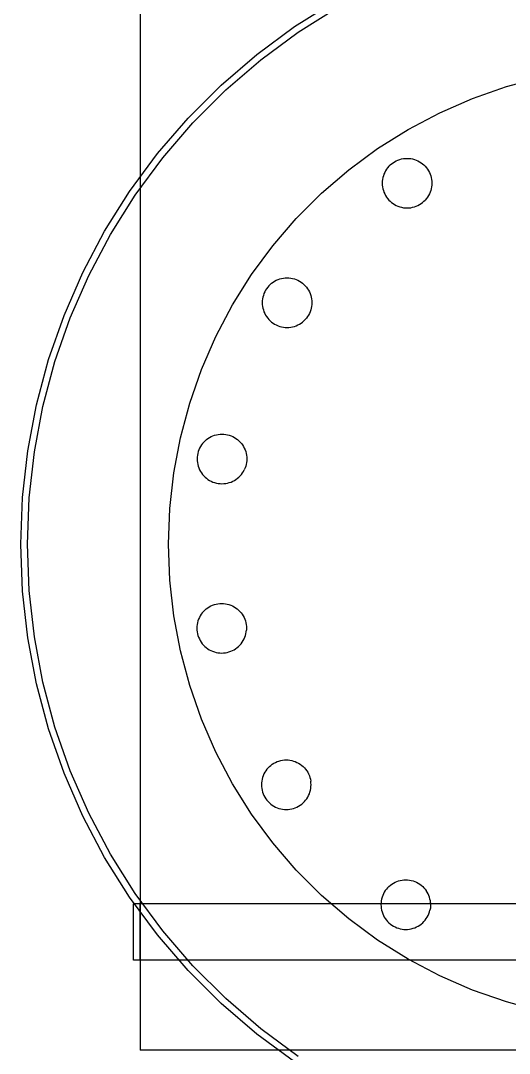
# Model space of a CAD drawing. Header units: millimetres. Extents: x -180 to 1414, y -663 to 972.
# Drawn here: x -55.6 to -12.3, y 124.8 to 216.5 of the extents above; entities that cross this region are included whole.
import ezdxf

# ---------------------------------------------------------------- set-up
doc = ezdxf.new("R2010")
doc.units = ezdxf.units.MM
doc.layers.add('FRONT', color=8, linetype='Continuous')

msp = doc.modelspace()

# ---------------------------------------------------------------- linework, layer by layer
at = {"layer": 'FRONT'}
for p, q in [((-45, 222.5), (-45, 125.1)), ((-31.321, 215.939), (-27.8, 218.151)), ((-30.983, 215.443), (-27.5, 217.631)), ((-30.983, 215.443), (-27.5, 217.631)), ((-34.666, 213.47), (-31.321, 215.939)), ((-34.292, 213.001), (-30.983, 215.443)), ((-34.292, 213.001), (-30.983, 215.443)), ((-37.818, 210.758), (-34.666, 213.47)), ((-37.41, 210.318), (-34.292, 213.001)), ((-37.41, 210.318), (-34.292, 213.001)), ((-12.527, 210.612), (-9.457, 211.434)), ((-40.758, 207.818), (-37.818, 210.758)), ((-40.318, 207.41), (-37.41, 210.318)), ((-40.318, 207.41), (-37.41, 210.318)), ((-15.527, 209.562), (-12.527, 210.612)), ((-18.44, 208.291), (-15.527, 209.562)), ((-21.25, 206.806), (-18.44, 208.291)), ((-43.47, 204.666), (-40.758, 207.818)), ((-43.001, 204.292), (-40.318, 207.41)), ((-43.001, 204.292), (-40.318, 207.41)), ((-23.941, 205.115), (-21.25, 206.806)), ((-45.939, 201.321), (-43.47, 204.666)), ((-26.498, 203.228), (-23.941, 205.115)), ((-45.443, 200.983), (-43.001, 204.292)), ((-45.443, 200.983), (-43.001, 204.292)), ((-22.947, 203.545), (-23.054, 203.42)), ((-22.947, 203.545), (-22.831, 203.661)), ((-22.831, 203.661), (-22.706, 203.768)), ((-22.706, 203.768), (-22.574, 203.866)), ((-22.574, 203.866), (-22.434, 203.954)), ((-22.434, 203.954), (-22.289, 204.031)), ((-22.289, 204.031), (-22.138, 204.096)), ((-22.138, 204.096), (-21.983, 204.151)), ((-21.983, 204.151), (-21.824, 204.193)), ((-21.824, 204.193), (-21.662, 204.224)), ((-21.662, 204.224), (-21.499, 204.242)), ((-21.499, 204.242), (-21.334, 204.248)), ((-21.334, 204.248), (-21.17, 204.242)), ((-21.17, 204.242), (-21.006, 204.224)), ((-21.006, 204.224), (-20.845, 204.193)), ((-20.845, 204.193), (-20.686, 204.151)), ((-20.686, 204.151), (-20.531, 204.096)), ((-20.531, 204.096), (-20.38, 204.031)), ((-20.38, 204.031), (-20.234, 203.954)), ((-20.234, 203.954), (-20.095, 203.866)), ((-20.095, 203.866), (-19.963, 203.768)), ((-19.963, 203.768), (-19.838, 203.661)), ((-19.838, 203.661), (-19.722, 203.545)), ((-19.722, 203.545), (-19.614, 203.42)), ((-28.907, 201.155), (-26.498, 203.228)), ((-23.479, 202.538), (-23.51, 202.376)), ((-23.437, 202.697), (-23.479, 202.538)), ((-23.382, 202.852), (-23.437, 202.697)), ((-23.316, 203.003), (-23.382, 202.852)), ((-23.24, 203.148), (-23.316, 203.003)), ((-23.152, 203.288), (-23.24, 203.148)), ((-23.054, 203.42), (-23.152, 203.288)), ((-19.614, 203.42), (-19.517, 203.288)), ((-19.517, 203.288), (-19.429, 203.148)), ((-19.429, 203.148), (-19.352, 203.003)), ((-19.352, 203.003), (-19.286, 202.852)), ((-19.286, 202.852), (-19.232, 202.697)), ((-19.232, 202.697), (-19.189, 202.538)), ((-19.189, 202.538), (-19.159, 202.376)), ((-23.528, 202.213), (-23.534, 202.048)), ((-23.534, 202.048), (-23.528, 201.884)), ((-23.51, 202.376), (-23.528, 202.213)), ((-23.528, 201.884), (-23.51, 201.72)), ((-23.51, 201.72), (-23.479, 201.559)), ((-19.159, 201.72), (-19.189, 201.559)), ((-19.159, 202.376), (-19.14, 202.213)), ((-19.14, 201.884), (-19.159, 201.72)), ((-19.14, 202.213), (-19.134, 202.048)), ((-19.134, 202.048), (-19.14, 201.884)), ((-48.151, 197.8), (-45.939, 201.321)), ((-47.631, 197.5), (-45.443, 200.983)), ((-47.631, 197.5), (-45.443, 200.983)), ((-31.155, 198.907), (-28.907, 201.155)), ((-23.479, 201.559), (-23.437, 201.4)), ((-23.437, 201.4), (-23.382, 201.245)), ((-23.382, 201.245), (-23.316, 201.094)), ((-23.316, 201.094), (-23.24, 200.948)), ((-23.24, 200.948), (-23.152, 200.809)), ((-23.152, 200.809), (-23.054, 200.677)), ((-19.517, 200.809), (-19.614, 200.677)), ((-19.429, 200.948), (-19.517, 200.809)), ((-19.352, 201.094), (-19.429, 200.948)), ((-19.286, 201.245), (-19.352, 201.094)), ((-19.232, 201.4), (-19.286, 201.245)), ((-19.189, 201.559), (-19.232, 201.4)), ((-23.054, 200.677), (-22.947, 200.552)), ((-22.947, 200.552), (-22.831, 200.436)), ((-22.831, 200.436), (-22.706, 200.328)), ((-22.706, 200.328), (-22.574, 200.231)), ((-22.574, 200.231), (-22.434, 200.143)), ((-22.434, 200.143), (-22.289, 200.066)), ((-22.289, 200.066), (-22.138, 200)), ((-22.138, 200), (-21.983, 199.946)), ((-21.983, 199.946), (-21.824, 199.904)), ((-21.824, 199.904), (-21.662, 199.873)), ((-21.662, 199.873), (-21.499, 199.855)), ((-21.499, 199.855), (-21.334, 199.848)), ((-21.334, 199.848), (-21.17, 199.855)), ((-21.17, 199.855), (-21.006, 199.873)), ((-21.006, 199.873), (-20.845, 199.904)), ((-20.845, 199.904), (-20.686, 199.946)), ((-20.686, 199.946), (-20.531, 200)), ((-20.531, 200), (-20.38, 200.066)), ((-20.38, 200.066), (-20.234, 200.143)), ((-20.234, 200.143), (-20.095, 200.231)), ((-20.095, 200.231), (-19.963, 200.328)), ((-19.963, 200.328), (-19.838, 200.436)), ((-19.838, 200.436), (-19.722, 200.552)), ((-19.614, 200.677), (-19.722, 200.552)), ((-33.228, 196.498), (-31.155, 198.907)), ((-50.094, 194.124), (-48.151, 197.8)), ((-49.553, 193.864), (-47.631, 197.5)), ((-49.553, 193.864), (-47.631, 197.5)), ((-35.115, 193.941), (-33.228, 196.498)), ((-51.757, 190.313), (-50.094, 194.124)), ((-51.198, 190.094), (-49.553, 193.864)), ((-51.198, 190.094), (-49.553, 193.864)), ((-36.806, 191.25), (-35.115, 193.941)), ((-33.075, 193.35), (-32.929, 193.427)), ((-32.929, 193.427), (-32.778, 193.493)), ((-32.778, 193.493), (-32.623, 193.547)), ((-32.623, 193.547), (-32.464, 193.589)), ((-32.464, 193.589), (-32.303, 193.62)), ((-32.303, 193.62), (-32.139, 193.638)), ((-32.139, 193.638), (-31.975, 193.645)), ((-31.975, 193.645), (-31.81, 193.638)), ((-31.81, 193.638), (-31.647, 193.62)), ((-31.647, 193.62), (-31.485, 193.589)), ((-31.485, 193.589), (-31.326, 193.547)), ((-31.326, 193.547), (-31.171, 193.493)), ((-31.171, 193.493), (-31.02, 193.427)), ((-31.02, 193.427), (-30.875, 193.35)), ((-33.88, 192.545), (-33.957, 192.399)), ((-33.792, 192.684), (-33.88, 192.545)), ((-33.695, 192.816), (-33.792, 192.684)), ((-33.587, 192.941), (-33.695, 192.816)), ((-33.587, 192.941), (-33.471, 193.057)), ((-33.471, 193.057), (-33.346, 193.165)), ((-33.346, 193.165), (-33.214, 193.262)), ((-33.214, 193.262), (-33.075, 193.35)), ((-30.875, 193.35), (-30.735, 193.262)), ((-30.735, 193.262), (-30.603, 193.165)), ((-30.603, 193.165), (-30.478, 193.057)), ((-30.478, 193.057), (-30.362, 192.941)), ((-30.362, 192.941), (-30.255, 192.816)), ((-30.255, 192.816), (-30.157, 192.684)), ((-30.157, 192.684), (-30.069, 192.545)), ((-30.069, 192.545), (-29.993, 192.399)), ((-34.169, 191.609), (-34.175, 191.445)), ((-34.15, 191.772), (-34.169, 191.609)), ((-34.12, 191.934), (-34.15, 191.772)), ((-34.077, 192.093), (-34.12, 191.934)), ((-34.023, 192.248), (-34.077, 192.093)), ((-33.957, 192.399), (-34.023, 192.248)), ((-29.993, 192.399), (-29.927, 192.248)), ((-29.927, 192.248), (-29.872, 192.093)), ((-29.872, 192.093), (-29.83, 191.934)), ((-29.83, 191.934), (-29.799, 191.772)), ((-29.799, 191.772), (-29.781, 191.609)), ((-29.781, 191.609), (-29.775, 191.445)), ((-38.291, 188.44), (-36.806, 191.25)), ((-34.175, 191.445), (-34.169, 191.28)), ((-34.169, 191.28), (-34.15, 191.117)), ((-34.15, 191.117), (-34.12, 190.955)), ((-34.12, 190.955), (-34.077, 190.796)), ((-34.077, 190.796), (-34.023, 190.641)), ((-34.023, 190.641), (-33.957, 190.49)), ((-29.927, 190.641), (-29.993, 190.49)), ((-29.872, 190.796), (-29.927, 190.641)), ((-29.83, 190.955), (-29.872, 190.796)), ((-29.799, 191.117), (-29.83, 190.955)), ((-29.781, 191.28), (-29.799, 191.117)), ((-29.775, 191.445), (-29.781, 191.28)), ((-53.13, 186.388), (-51.757, 190.313)), ((-52.557, 186.212), (-51.198, 190.094)), ((-52.557, 186.212), (-51.198, 190.094)), ((-33.957, 190.49), (-33.88, 190.345)), ((-33.88, 190.345), (-33.792, 190.205)), ((-33.792, 190.205), (-33.695, 190.073)), ((-33.695, 190.073), (-33.587, 189.948)), ((-33.587, 189.948), (-33.471, 189.832)), ((-33.471, 189.832), (-33.346, 189.725)), ((-33.346, 189.725), (-33.214, 189.627)), ((-30.735, 189.627), (-30.603, 189.725)), ((-30.603, 189.725), (-30.478, 189.832)), ((-30.362, 189.948), (-30.478, 189.832)), ((-30.255, 190.073), (-30.362, 189.948)), ((-30.157, 190.205), (-30.255, 190.073)), ((-30.069, 190.345), (-30.157, 190.205)), ((-29.993, 190.49), (-30.069, 190.345)), ((-33.214, 189.627), (-33.075, 189.539)), ((-33.075, 189.539), (-32.929, 189.462)), ((-32.929, 189.462), (-32.778, 189.397)), ((-32.778, 189.397), (-32.623, 189.342)), ((-32.623, 189.342), (-32.464, 189.3)), ((-32.464, 189.3), (-32.303, 189.269)), ((-32.303, 189.269), (-32.139, 189.251)), ((-32.139, 189.251), (-31.975, 189.245)), ((-31.975, 189.245), (-31.81, 189.251)), ((-31.81, 189.251), (-31.647, 189.269)), ((-31.647, 189.269), (-31.485, 189.3)), ((-31.485, 189.3), (-31.326, 189.342)), ((-31.326, 189.342), (-31.171, 189.397)), ((-31.171, 189.397), (-31.02, 189.462)), ((-31.02, 189.462), (-30.875, 189.539)), ((-30.875, 189.539), (-30.735, 189.627)), ((-39.562, 185.527), (-38.291, 188.44)), ((-54.206, 182.372), (-53.13, 186.388)), ((-53.621, 182.239), (-52.557, 186.212)), ((-53.621, 182.239), (-52.557, 186.212)), ((-40.612, 182.527), (-39.562, 185.527)), ((-54.979, 178.287), (-54.206, 182.372)), ((-41.434, 179.457), (-40.612, 182.527)), ((-54.386, 178.197), (-53.621, 182.239)), ((-54.386, 178.197), (-53.621, 182.239)), ((-38.702, 179.558), (-38.551, 179.624)), ((-38.551, 179.624), (-38.396, 179.678)), ((-38.396, 179.678), (-38.237, 179.721)), ((-38.237, 179.721), (-38.075, 179.751)), ((-38.075, 179.751), (-37.912, 179.77)), ((-37.912, 179.77), (-37.747, 179.776)), ((-37.747, 179.776), (-37.583, 179.77)), ((-37.583, 179.77), (-37.419, 179.751)), ((-37.419, 179.751), (-37.258, 179.721)), ((-37.258, 179.721), (-37.099, 179.678)), ((-37.099, 179.678), (-36.943, 179.624)), ((-36.943, 179.624), (-36.793, 179.558)), ((-42.025, 176.334), (-41.434, 179.457)), ((-39.565, 178.815), (-39.652, 178.676)), ((-39.467, 178.948), (-39.565, 178.815)), ((-39.36, 179.072), (-39.467, 178.948)), ((-39.244, 179.189), (-39.36, 179.072)), ((-39.244, 179.189), (-39.119, 179.296)), ((-39.119, 179.296), (-38.987, 179.394)), ((-38.987, 179.394), (-38.847, 179.481)), ((-38.847, 179.481), (-38.702, 179.558)), ((-36.793, 179.558), (-36.647, 179.481)), ((-36.647, 179.481), (-36.508, 179.394)), ((-36.508, 179.394), (-36.376, 179.296)), ((-36.376, 179.296), (-36.251, 179.189)), ((-36.251, 179.189), (-36.135, 179.072)), ((-36.135, 179.072), (-36.027, 178.948)), ((-36.027, 178.948), (-35.93, 178.815)), ((-35.93, 178.815), (-35.842, 178.676)), ((-55.445, 174.155), (-54.979, 178.287)), ((-54.846, 174.11), (-54.386, 178.197)), ((-54.846, 174.11), (-54.386, 178.197)), ((-39.923, 177.904), (-39.941, 177.74)), ((-39.892, 178.066), (-39.923, 177.904)), ((-39.849, 178.224), (-39.892, 178.066)), ((-39.795, 178.38), (-39.849, 178.224)), ((-39.729, 178.531), (-39.795, 178.38)), ((-39.652, 178.676), (-39.729, 178.531)), ((-35.842, 178.676), (-35.765, 178.531)), ((-35.765, 178.531), (-35.699, 178.38)), ((-35.699, 178.38), (-35.645, 178.224)), ((-35.645, 178.224), (-35.602, 178.066)), ((-35.602, 178.066), (-35.572, 177.904)), ((-35.572, 177.904), (-35.553, 177.74)), ((-39.941, 177.74), (-39.947, 177.576)), ((-39.947, 177.576), (-39.941, 177.412)), ((-39.941, 177.412), (-39.923, 177.248)), ((-39.923, 177.248), (-39.892, 177.086)), ((-39.892, 177.086), (-39.849, 176.928)), ((-39.849, 176.928), (-39.795, 176.772)), ((-35.645, 176.928), (-35.699, 176.772)), ((-35.602, 177.086), (-35.645, 176.928)), ((-35.572, 177.248), (-35.602, 177.086)), ((-35.553, 177.412), (-35.572, 177.248)), ((-35.553, 177.74), (-35.547, 177.576)), ((-35.547, 177.576), (-35.553, 177.412)), ((-42.381, 173.176), (-42.025, 176.334)), ((-39.795, 176.772), (-39.729, 176.621)), ((-39.729, 176.621), (-39.652, 176.476)), ((-39.652, 176.476), (-39.565, 176.337)), ((-39.565, 176.337), (-39.467, 176.204)), ((-39.467, 176.204), (-39.36, 176.08)), ((-39.36, 176.08), (-39.244, 175.963)), ((-39.244, 175.963), (-39.119, 175.856)), ((-36.376, 175.856), (-36.251, 175.963)), ((-36.251, 175.963), (-36.135, 176.08)), ((-36.135, 176.08), (-36.027, 176.204)), ((-36.027, 176.204), (-35.93, 176.337)), ((-35.93, 176.337), (-35.842, 176.476)), ((-35.842, 176.476), (-35.765, 176.621)), ((-35.699, 176.772), (-35.765, 176.621)), ((-39.119, 175.856), (-38.987, 175.758)), ((-38.987, 175.758), (-38.847, 175.671)), ((-38.847, 175.671), (-38.702, 175.594)), ((-38.702, 175.594), (-38.551, 175.528)), ((-38.551, 175.528), (-38.396, 175.474)), ((-38.396, 175.474), (-38.237, 175.431)), ((-38.237, 175.431), (-38.075, 175.401)), ((-38.075, 175.401), (-37.912, 175.382)), ((-37.912, 175.382), (-37.747, 175.376)), ((-37.747, 175.376), (-37.583, 175.382)), ((-37.583, 175.382), (-37.419, 175.401)), ((-37.419, 175.401), (-37.258, 175.431)), ((-37.258, 175.431), (-37.099, 175.474)), ((-37.099, 175.474), (-36.943, 175.528)), ((-36.943, 175.528), (-36.793, 175.594)), ((-36.793, 175.594), (-36.647, 175.671)), ((-36.647, 175.671), (-36.508, 175.758)), ((-36.508, 175.758), (-36.376, 175.856)), ((-55.6, 170), (-55.445, 174.155)), ((-55, 170), (-54.846, 174.11)), ((-55, 170), (-54.846, 174.11)), ((-42.5, 170), (-42.381, 173.176)), ((-55.445, 165.845), (-55.6, 170)), ((-54.846, 165.89), (-55, 170)), ((-54.846, 165.89), (-55, 170)), ((-42.381, 166.824), (-42.5, 170)), ((-42.025, 163.666), (-42.381, 166.824)), ((-54.386, 161.803), (-54.846, 165.89)), ((-54.386, 161.803), (-54.846, 165.89)), ((-54.979, 161.713), (-55.445, 165.845)), ((-39.386, 164.05), (-39.493, 163.926)), ((-39.386, 164.05), (-39.27, 164.167)), ((-39.27, 164.167), (-39.145, 164.274)), ((-39.145, 164.274), (-39.012, 164.372)), ((-39.012, 164.372), (-38.873, 164.459)), ((-38.873, 164.459), (-38.728, 164.536)), ((-38.728, 164.536), (-38.577, 164.602)), ((-38.577, 164.602), (-38.422, 164.656)), ((-38.422, 164.656), (-38.263, 164.699)), ((-38.263, 164.699), (-38.101, 164.73)), ((-38.101, 164.73), (-37.938, 164.748)), ((-37.938, 164.748), (-37.773, 164.754)), ((-37.773, 164.754), (-37.609, 164.748)), ((-37.609, 164.748), (-37.445, 164.73)), ((-37.445, 164.73), (-37.284, 164.699)), ((-37.284, 164.699), (-37.125, 164.656)), ((-37.125, 164.656), (-36.969, 164.602)), ((-36.969, 164.602), (-36.819, 164.536)), ((-36.819, 164.536), (-36.673, 164.459)), ((-36.673, 164.459), (-36.534, 164.372)), ((-36.534, 164.372), (-36.401, 164.274)), ((-36.401, 164.274), (-36.277, 164.167)), ((-36.277, 164.167), (-36.16, 164.05)), ((-36.16, 164.05), (-36.053, 163.926)), ((-41.434, 160.543), (-42.025, 163.666)), ((-39.875, 163.203), (-39.918, 163.044)), ((-39.821, 163.358), (-39.875, 163.203)), ((-39.755, 163.509), (-39.821, 163.358)), ((-39.678, 163.654), (-39.755, 163.509)), ((-39.591, 163.793), (-39.678, 163.654)), ((-39.493, 163.926), (-39.591, 163.793)), ((-36.053, 163.926), (-35.955, 163.793)), ((-35.955, 163.793), (-35.868, 163.654)), ((-35.868, 163.654), (-35.791, 163.509)), ((-35.791, 163.509), (-35.725, 163.358)), ((-35.725, 163.358), (-35.671, 163.203)), ((-35.671, 163.203), (-35.628, 163.044)), ((-39.967, 162.719), (-39.973, 162.554)), ((-39.973, 162.554), (-39.967, 162.39)), ((-39.949, 162.882), (-39.967, 162.719)), ((-39.967, 162.39), (-39.949, 162.226)), ((-39.918, 163.044), (-39.949, 162.882)), ((-39.949, 162.226), (-39.918, 162.065)), ((-35.628, 163.044), (-35.598, 162.882)), ((-35.628, 162.065), (-35.598, 162.226)), ((-35.598, 162.882), (-35.579, 162.719)), ((-35.598, 162.226), (-35.579, 162.39)), ((-35.579, 162.719), (-35.573, 162.554)), ((-35.573, 162.554), (-35.579, 162.39)), ((-54.206, 157.628), (-54.979, 161.713)), ((-53.621, 157.761), (-54.386, 161.803)), ((-53.621, 157.761), (-54.386, 161.803)), ((-39.918, 162.065), (-39.875, 161.906)), ((-39.875, 161.906), (-39.821, 161.75)), ((-39.821, 161.75), (-39.755, 161.6)), ((-39.755, 161.6), (-39.678, 161.454)), ((-39.678, 161.454), (-39.591, 161.315)), ((-39.591, 161.315), (-39.493, 161.182)), ((-36.053, 161.182), (-35.955, 161.315)), ((-35.955, 161.315), (-35.868, 161.454)), ((-35.868, 161.454), (-35.791, 161.6)), ((-35.791, 161.6), (-35.725, 161.75)), ((-35.725, 161.75), (-35.671, 161.906)), ((-35.671, 161.906), (-35.628, 162.065)), ((-40.612, 157.473), (-41.434, 160.543)), ((-39.493, 161.182), (-39.386, 161.058)), ((-39.386, 161.058), (-39.27, 160.941)), ((-39.27, 160.941), (-39.145, 160.834)), ((-39.145, 160.834), (-39.012, 160.736)), ((-39.012, 160.736), (-38.873, 160.649)), ((-38.873, 160.649), (-38.728, 160.572)), ((-38.728, 160.572), (-38.577, 160.506)), ((-38.577, 160.506), (-38.422, 160.452)), ((-38.422, 160.452), (-38.263, 160.409)), ((-38.263, 160.409), (-38.101, 160.379)), ((-38.101, 160.379), (-37.938, 160.36)), ((-37.609, 160.36), (-37.445, 160.379)), ((-37.445, 160.379), (-37.284, 160.409)), ((-37.284, 160.409), (-37.125, 160.452)), ((-37.125, 160.452), (-36.969, 160.506)), ((-36.969, 160.506), (-36.819, 160.572)), ((-36.819, 160.572), (-36.673, 160.649)), ((-36.673, 160.649), (-36.534, 160.736)), ((-36.534, 160.736), (-36.401, 160.834)), ((-36.401, 160.834), (-36.277, 160.941)), ((-36.277, 160.941), (-36.16, 161.058)), ((-36.16, 161.058), (-36.053, 161.182)), ((-37.938, 160.36), (-37.773, 160.354)), ((-37.773, 160.354), (-37.609, 160.36)), ((-53.13, 153.612), (-54.206, 157.628)), ((-52.557, 153.788), (-53.621, 157.761)), ((-52.557, 153.788), (-53.621, 157.761)), ((-39.562, 154.473), (-40.612, 157.473)), ((-38.291, 151.56), (-39.562, 154.473)), ((-51.757, 149.687), (-53.13, 153.612)), ((-51.198, 149.906), (-52.557, 153.788)), ((-51.198, 149.906), (-52.557, 153.788)), ((-36.806, 148.75), (-38.291, 151.56)), ((-33.545, 150.278), (-33.42, 150.386)), ((-33.42, 150.386), (-33.288, 150.483)), ((-33.288, 150.483), (-33.148, 150.571)), ((-33.148, 150.571), (-33.003, 150.648)), ((-33.003, 150.648), (-32.852, 150.714)), ((-32.852, 150.714), (-32.697, 150.768)), ((-32.697, 150.768), (-32.538, 150.811)), ((-32.538, 150.811), (-32.376, 150.841)), ((-32.376, 150.841), (-32.213, 150.86)), ((-32.213, 150.86), (-32.048, 150.866)), ((-32.048, 150.866), (-31.884, 150.86)), ((-31.884, 150.86), (-31.72, 150.841)), ((-31.72, 150.841), (-31.559, 150.811)), ((-31.559, 150.811), (-31.4, 150.768)), ((-31.4, 150.768), (-31.245, 150.714)), ((-31.245, 150.714), (-31.094, 150.648)), ((-31.094, 150.648), (-30.948, 150.571)), ((-30.948, 150.571), (-30.809, 150.483)), ((-30.809, 150.483), (-30.677, 150.386)), ((-30.677, 150.386), (-30.552, 150.278)), ((-50.094, 145.876), (-51.757, 149.687)), ((-49.553, 146.136), (-51.198, 149.906)), ((-49.553, 146.136), (-51.198, 149.906)), ((-34.096, 149.469), (-34.151, 149.314)), ((-34.031, 149.62), (-34.096, 149.469)), ((-33.954, 149.766), (-34.031, 149.62)), ((-33.866, 149.905), (-33.954, 149.766)), ((-33.768, 150.037), (-33.866, 149.905)), ((-33.661, 150.162), (-33.768, 150.037)), ((-33.661, 150.162), (-33.545, 150.278)), ((-30.552, 150.278), (-30.436, 150.162)), ((-30.436, 150.162), (-30.328, 150.037)), ((-30.328, 150.037), (-30.231, 149.905)), ((-30.231, 149.905), (-30.143, 149.766)), ((-30.143, 149.766), (-30.066, 149.62)), ((-30.066, 149.62), (-30, 149.469)), ((-30, 149.469), (-29.946, 149.314)), ((-35.115, 146.059), (-36.806, 148.75)), ((-34.242, 148.83), (-34.248, 148.666)), ((-34.248, 148.666), (-34.242, 148.501)), ((-34.224, 148.994), (-34.242, 148.83)), ((-34.242, 148.501), (-34.224, 148.338)), ((-34.193, 149.155), (-34.224, 148.994)), ((-34.151, 149.314), (-34.193, 149.155)), ((-29.946, 149.314), (-29.904, 149.155)), ((-29.904, 149.155), (-29.873, 148.994)), ((-29.855, 148.83), (-29.873, 148.994)), ((-29.873, 148.338), (-29.855, 148.501)), ((-29.848, 148.666), (-29.855, 148.83)), ((-29.855, 148.501), (-29.848, 148.666)), ((-34.224, 148.338), (-34.193, 148.176)), ((-34.193, 148.176), (-34.151, 148.017)), ((-34.151, 148.017), (-34.096, 147.862)), ((-34.096, 147.862), (-34.031, 147.711)), ((-34.031, 147.711), (-33.954, 147.566)), ((-33.954, 147.566), (-33.866, 147.426)), ((-30.231, 147.426), (-30.143, 147.566)), ((-30.143, 147.566), (-30.066, 147.711)), ((-30.066, 147.711), (-30, 147.862)), ((-30, 147.862), (-29.946, 148.017)), ((-29.946, 148.017), (-29.904, 148.176)), ((-29.904, 148.176), (-29.873, 148.338)), ((-33.866, 147.426), (-33.768, 147.294)), ((-33.768, 147.294), (-33.661, 147.169)), ((-33.661, 147.169), (-33.545, 147.053)), ((-33.545, 147.053), (-33.42, 146.946)), ((-33.42, 146.946), (-33.288, 146.848)), ((-33.288, 146.848), (-33.148, 146.76)), ((-33.148, 146.76), (-33.003, 146.684)), ((-33.003, 146.684), (-32.852, 146.618)), ((-31.245, 146.618), (-31.094, 146.684)), ((-31.094, 146.684), (-30.948, 146.76)), ((-30.948, 146.76), (-30.809, 146.848)), ((-30.809, 146.848), (-30.677, 146.946)), ((-30.677, 146.946), (-30.552, 147.053)), ((-30.552, 147.053), (-30.436, 147.169)), ((-30.436, 147.169), (-30.328, 147.294)), ((-30.328, 147.294), (-30.231, 147.426)), ((-48.151, 142.2), (-50.094, 145.876)), ((-47.631, 142.5), (-49.553, 146.136)), ((-47.631, 142.5), (-49.553, 146.136)), ((-33.228, 143.502), (-35.115, 146.059)), ((-32.852, 146.618), (-32.697, 146.563)), ((-32.697, 146.563), (-32.538, 146.521)), ((-32.538, 146.521), (-32.376, 146.49)), ((-32.376, 146.49), (-32.213, 146.472)), ((-32.213, 146.472), (-32.048, 146.466)), ((-32.048, 146.466), (-31.884, 146.472)), ((-31.884, 146.472), (-31.72, 146.49)), ((-31.72, 146.49), (-31.559, 146.521)), ((-31.559, 146.521), (-31.4, 146.563)), ((-31.4, 146.563), (-31.245, 146.618)), ((-31.155, 141.093), (-33.228, 143.502)), ((-45.939, 138.679), (-48.151, 142.2)), ((-45.443, 139.017), (-47.631, 142.5)), ((-45.443, 139.017), (-47.631, 142.5)), ((-28.907, 138.845), (-31.155, 141.093)), ((-21.772, 140.201), (-21.609, 140.219)), ((-21.609, 140.219), (-21.445, 140.225)), ((-21.445, 140.225), (-21.28, 140.219)), ((-21.28, 140.219), (-21.117, 140.201)), ((-23.165, 139.397), (-23.262, 139.265)), ((-23.057, 139.522), (-23.165, 139.397)), ((-22.941, 139.638), (-23.057, 139.522)), ((-22.941, 139.638), (-22.816, 139.745)), ((-22.816, 139.745), (-22.684, 139.843)), ((-22.684, 139.843), (-22.545, 139.931)), ((-22.545, 139.931), (-22.399, 140.007)), ((-22.399, 140.007), (-22.248, 140.073)), ((-22.248, 140.073), (-22.093, 140.128)), ((-22.093, 140.128), (-21.934, 140.17)), ((-21.934, 140.17), (-21.772, 140.201)), ((-21.117, 140.201), (-20.955, 140.17)), ((-20.955, 140.17), (-20.796, 140.128)), ((-20.796, 140.128), (-20.641, 140.073)), ((-20.641, 140.073), (-20.49, 140.007)), ((-20.49, 140.007), (-20.345, 139.931)), ((-20.345, 139.931), (-20.205, 139.843)), ((-20.205, 139.843), (-20.073, 139.745)), ((-20.073, 139.745), (-19.948, 139.638)), ((-19.948, 139.638), (-19.832, 139.522)), ((-19.832, 139.522), (-19.725, 139.397)), ((-19.725, 139.397), (-19.627, 139.265)), ((-43.47, 135.334), (-45.939, 138.679)), ((-43.001, 135.708), (-45.443, 139.017)), ((-43.001, 135.708), (-45.443, 139.017)), ((-26.498, 136.772), (-28.907, 138.845)), ((-23.589, 138.515), (-23.62, 138.353)), ((-23.547, 138.674), (-23.589, 138.515)), ((-23.493, 138.829), (-23.547, 138.674)), ((-23.427, 138.98), (-23.493, 138.829)), ((-23.35, 139.125), (-23.427, 138.98)), ((-23.262, 139.265), (-23.35, 139.125)), ((-19.539, 139.125), (-19.627, 139.265)), ((-19.462, 138.98), (-19.539, 139.125)), ((-19.397, 138.829), (-19.462, 138.98)), ((-19.342, 138.674), (-19.397, 138.829)), ((-19.3, 138.515), (-19.342, 138.674)), ((-19.269, 138.353), (-19.3, 138.515)), ((-45.472, 138.1), (-45.6, 138.1)), ((-45.6, 133.1), (-45.6, 138.1)), ((-45.091, 138.1), (-45.472, 138.1)), ((-44.457, 138.1), (-45.091, 138.1)), ((-44.874, 138.1), (-45, 138.1)), ((-45, 133.1), (-45, 138.1)), ((-44.497, 138.1), (-44.874, 138.1)), ((-43.872, 138.1), (-44.497, 138.1)), ((-43.574, 138.1), (-44.457, 138.1)), ((-43.001, 138.1), (-43.872, 138.1)), ((-42.448, 138.1), (-43.574, 138.1)), ((-41.889, 138.1), (-43.001, 138.1)), ((-41.084, 138.1), (-42.448, 138.1)), ((-40.544, 138.1), (-41.889, 138.1)), ((-39.491, 138.1), (-41.084, 138.1)), ((-38.971, 138.1), (-40.544, 138.1)), ((-37.676, 138.1), (-39.491, 138.1)), ((-37.181, 138.1), (-38.971, 138.1)), ((-35.652, 138.1), (-37.676, 138.1)), ((-35.182, 138.1), (-37.181, 138.1)), ((-33.427, 138.1), (-35.652, 138.1)), ((-32.987, 138.1), (-35.182, 138.1)), ((-31.016, 138.1), (-33.427, 138.1)), ((-30.608, 138.1), (-32.987, 138.1)), ((-28.431, 138.1), (-31.016, 138.1)), ((-28.057, 138.1), (-30.608, 138.1)), ((-25.687, 138.1), (-28.431, 138.1)), ((-25.349, 138.1), (-28.057, 138.1)), ((-22.8, 138.1), (-25.687, 138.1)), ((-22.5, 138.1), (-25.349, 138.1)), ((-23.638, 138.19), (-23.645, 138.025)), ((-23.645, 138.025), (-23.638, 137.861)), ((-23.62, 138.353), (-23.638, 138.19)), ((-23.638, 137.861), (-23.62, 137.697)), ((-23.62, 137.697), (-23.589, 137.536)), ((-23.589, 137.536), (-23.547, 137.377)), ((-19.785, 138.1), (-22.8, 138.1)), ((-19.525, 138.1), (-22.5, 138.1)), ((-16.66, 138.1), (-19.785, 138.1)), ((-16.44, 138.1), (-19.525, 138.1)), ((-19.342, 137.377), (-19.3, 137.536)), ((-19.269, 137.697), (-19.3, 137.536)), ((-19.251, 138.19), (-19.269, 138.353)), ((-19.251, 137.861), (-19.269, 137.697)), ((-19.251, 138.19), (-19.245, 138.025)), ((-19.245, 138.025), (-19.251, 137.861)), ((-13.441, 138.1), (-16.66, 138.1)), ((-13.264, 138.1), (-16.44, 138.1)), ((-10.147, 138.1), (-13.441, 138.1)), ((-10.013, 138.1), (-13.264, 138.1)), ((-23.941, 134.885), (-26.498, 136.772)), ((-23.547, 137.377), (-23.493, 137.222)), ((-23.493, 137.222), (-23.427, 137.071)), ((-23.427, 137.071), (-23.35, 136.925)), ((-23.35, 136.925), (-23.262, 136.786)), ((-23.262, 136.786), (-23.165, 136.654)), ((-23.165, 136.654), (-23.057, 136.529)), ((-19.832, 136.529), (-19.725, 136.654)), ((-19.725, 136.654), (-19.627, 136.786)), ((-19.627, 136.786), (-19.539, 136.925)), ((-19.539, 136.925), (-19.462, 137.071)), ((-19.462, 137.071), (-19.397, 137.222)), ((-19.397, 137.222), (-19.342, 137.377)), ((-40.318, 132.59), (-43.001, 135.708)), ((-40.318, 132.59), (-43.001, 135.708)), ((-23.057, 136.529), (-22.941, 136.413)), ((-22.941, 136.413), (-22.816, 136.305)), ((-22.816, 136.305), (-22.684, 136.208)), ((-22.684, 136.208), (-22.545, 136.12)), ((-22.545, 136.12), (-22.399, 136.043)), ((-22.399, 136.043), (-22.248, 135.977)), ((-22.248, 135.977), (-22.093, 135.923)), ((-22.093, 135.923), (-21.934, 135.88)), ((-21.934, 135.88), (-21.772, 135.85)), ((-21.772, 135.85), (-21.609, 135.831)), ((-21.609, 135.831), (-21.445, 135.825)), ((-21.445, 135.825), (-21.28, 135.831)), ((-21.28, 135.831), (-21.117, 135.85)), ((-21.117, 135.85), (-20.955, 135.88)), ((-20.955, 135.88), (-20.796, 135.923)), ((-20.796, 135.923), (-20.641, 135.977)), ((-20.641, 135.977), (-20.49, 136.043)), ((-20.49, 136.043), (-20.345, 136.12)), ((-20.345, 136.12), (-20.205, 136.208)), ((-20.205, 136.208), (-20.073, 136.305)), ((-20.073, 136.305), (-19.948, 136.413)), ((-19.948, 136.413), (-19.832, 136.529)), ((-40.758, 132.182), (-43.47, 135.334)), ((-21.25, 133.194), (-23.941, 134.885)), ((-45.472, 133.1), (-45.6, 133.1)), ((-45.091, 133.1), (-45.472, 133.1)), ((-44.457, 133.1), (-45.091, 133.1)), ((-44.874, 133.1), (-45, 133.1)), ((-44.497, 133.1), (-44.874, 133.1)), ((-43.872, 133.1), (-44.497, 133.1)), ((-43.574, 133.1), (-44.457, 133.1)), ((-43.001, 133.1), (-43.872, 133.1)), ((-42.448, 133.1), (-43.574, 133.1)), ((-41.889, 133.1), (-43.001, 133.1)), ((-41.084, 133.1), (-42.448, 133.1)), ((-40.544, 133.1), (-41.889, 133.1)), ((-39.491, 133.1), (-41.084, 133.1)), ((-38.971, 133.1), (-40.544, 133.1)), ((-37.676, 133.1), (-39.491, 133.1)), ((-37.181, 133.1), (-38.971, 133.1)), ((-35.652, 133.1), (-37.676, 133.1)), ((-35.182, 133.1), (-37.181, 133.1)), ((-33.427, 133.1), (-35.652, 133.1)), ((-32.987, 133.1), (-35.182, 133.1)), ((-31.016, 133.1), (-33.427, 133.1)), ((-30.608, 133.1), (-32.987, 133.1)), ((-28.431, 133.1), (-31.016, 133.1)), ((-28.057, 133.1), (-30.608, 133.1)), ((-25.687, 133.1), (-28.431, 133.1)), ((-25.349, 133.1), (-28.057, 133.1)), ((-22.8, 133.1), (-25.687, 133.1)), ((-22.5, 133.1), (-25.349, 133.1)), ((-19.785, 133.1), (-22.8, 133.1)), ((-19.525, 133.1), (-22.5, 133.1)), ((-18.44, 131.709), (-21.25, 133.194)), ((-16.66, 133.1), (-19.785, 133.1)), ((-16.44, 133.1), (-19.525, 133.1)), ((-13.441, 133.1), (-16.66, 133.1)), ((-13.264, 133.1), (-16.44, 133.1)), ((-10.147, 133.1), (-13.441, 133.1)), ((-10.013, 133.1), (-13.264, 133.1)), ((-37.818, 129.242), (-40.758, 132.182)), ((-37.41, 129.682), (-40.318, 132.59)), ((-37.41, 129.682), (-40.318, 132.59)), ((-15.527, 130.438), (-18.44, 131.709)), ((-12.527, 129.388), (-15.527, 130.438)), ((-34.666, 126.53), (-37.818, 129.242)), ((-34.292, 126.999), (-37.41, 129.682)), ((-34.292, 126.999), (-37.41, 129.682)), ((-9.457, 128.566), (-12.527, 129.388)), ((-31.321, 124.061), (-34.666, 126.53)), ((-30.983, 124.557), (-34.292, 126.999)), ((-30.983, 124.557), (-34.292, 126.999)), ((-44.874, 125.1), (-45, 125.1)), ((-44.497, 125.1), (-44.874, 125.1)), ((-43.872, 125.1), (-44.497, 125.1)), ((-43.001, 125.1), (-43.872, 125.1)), ((-41.889, 125.1), (-43.001, 125.1)), ((-40.544, 125.1), (-41.889, 125.1)), ((-38.971, 125.1), (-40.544, 125.1)), ((-37.181, 125.1), (-38.971, 125.1)), ((-35.182, 125.1), (-37.181, 125.1)), ((-32.987, 125.1), (-35.182, 125.1)), ((-30.608, 125.1), (-32.987, 125.1)), ((-28.057, 125.1), (-30.608, 125.1)), ((-25.349, 125.1), (-28.057, 125.1)), ((-22.5, 125.1), (-25.349, 125.1)), ((-19.525, 125.1), (-22.5, 125.1)), ((-16.44, 125.1), (-19.525, 125.1)), ((-13.264, 125.1), (-16.44, 125.1)), ((-10.013, 125.1), (-13.264, 125.1))]:
    msp.add_line(p, q, dxfattribs=at)

doc.saveas('drawing.dxf')
